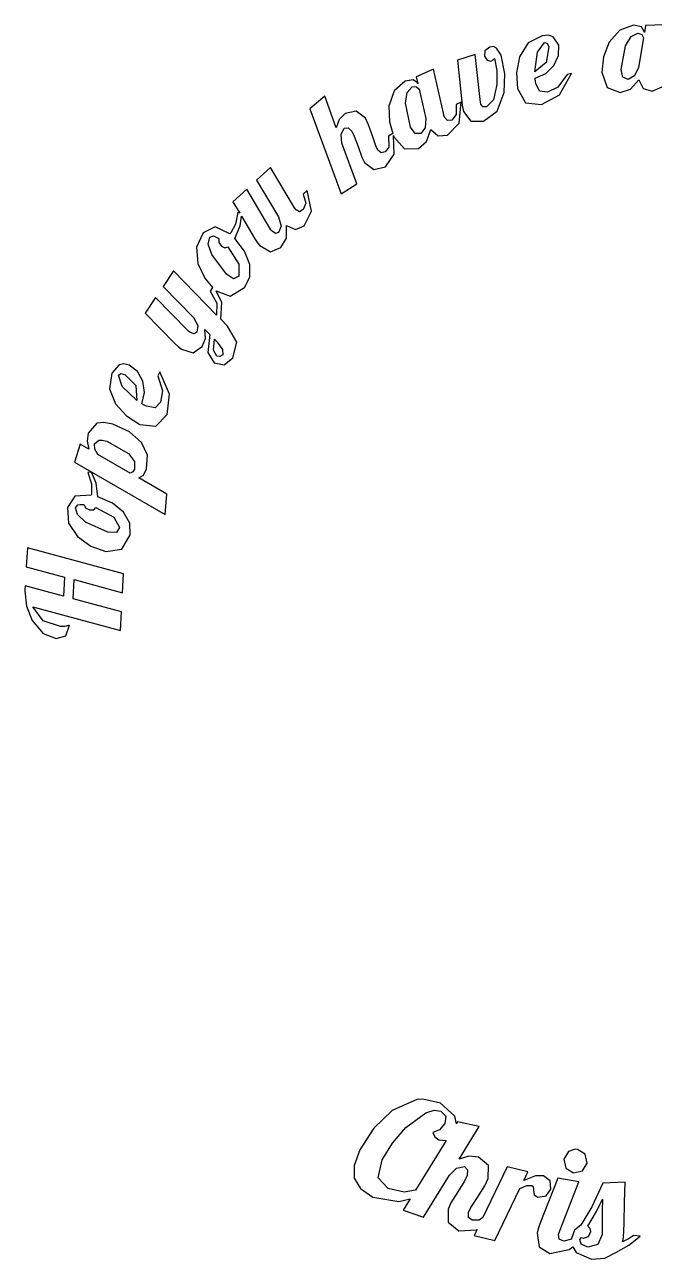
# Model space of a CAD drawing. Header units: millimetres. Extents: x 1.4 to 49.4, y 1.5 to 49.3.
# Drawn here: x 1.39 to 25.25, y 1.63 to 48.44 of the extents above; entities that cross this region are included whole.
import ezdxf

# ---------------------------------------------------------------- set-up
doc = ezdxf.new("R2010")
doc.units = ezdxf.units.MM
doc.layers.add('Export_Solstice', color=7, linetype='CONTINUOUS')

msp = doc.modelspace()

# ---------------------------------------------------------------- linework, layer by layer
at = {"layer": 'Export_Solstice', "color": 7}
for p, q in [((23.94164, 48.241512), (23.535463, 47.779524)), ((24.463055, 48.420829), (23.94164, 48.241512)), ((24.762262, 48.363985), (24.463055, 48.420829)), ((24.873366, 48.185701), (24.762262, 48.363985)), ((24.918376, 48.415145), (24.874966, 48.151078)), ((25.628927, 48.444084), (24.918376, 48.415145)), ((20.468518, 47.750585), (20.137272, 47.224519)), ((20.996651, 48.020336), (20.468518, 47.750585)), ((20.820443, 47.40642), (21.090194, 47.772806)), ((21.23488, 48.041007), (20.996651, 48.020336)), ((21.090186, 47.772806), (21.192505, 47.743867)), ((21.090194, 47.772806), (21.090186, 47.772806)), ((21.417814, 47.989331), (21.23488, 48.041007)), ((21.23488, 48.041007), (21.23488, 48.041007)), ((21.62762, 47.670488), (21.417814, 47.989331)), ((23.535463, 47.779524), (23.326174, 47.222452)), ((24.163904, 47.647233), (24.376975, 47.997059)), ((24.376975, 47.997059), (24.628992, 48.121106)), ((24.628988, 48.121106), (24.779366, 48.067879)), ((24.628992, 48.121106), (24.628988, 48.121106)), ((24.838796, 47.941789), (24.64811, 46.816793)), ((24.779366, 48.067879), (24.838796, 47.941789)), ((24.874966, 48.151078), (24.873366, 48.185701)), ((18.468624, 47.314433), (17.79218, 47.095325)), ((18.646908, 45.607044), (18.468624, 47.314433)), ((18.827791, 47.456547), (18.811771, 47.248808)), ((19.021061, 47.59659), (18.827791, 47.456547)), ((19.158004, 47.611059), (19.021061, 47.59659)), ((19.276842, 47.5599), (19.157986, 47.61106)), ((19.157986, 47.61106), (19.158004, 47.611059)), ((19.449441, 47.283431), (19.276842, 47.5599)), ((19.582249, 46.584249), (19.449441, 47.283431)), ((20.724323, 46.653495), (20.820443, 47.40642)), ((21.253485, 47.600724), (21.156855, 47.014196)), ((21.192505, 47.743867), (21.253485, 47.600724)), ((21.626011, 47.2775), (21.62762, 47.670488)), ((23.993372, 46.740828), (24.163904, 47.647233)), ((17.79218, 47.095325), (17.970463, 45.388452)), ((18.811771, 47.248808), (18.913573, 47.094812)), ((18.913573, 47.094812), (19.058267, 47.063806)), ((19.058267, 47.063806), (19.058784, 47.063806)), ((19.058784, 47.063806), (19.143014, 47.106697)), ((19.143014, 47.106697), (19.193654, 47.159407)), ((19.193654, 47.159407), (19.278404, 46.704138)), ((20.137272, 47.224519), (20.023584, 46.624556)), ((21.156855, 47.014196), (20.724323, 46.653495)), ((21.138145, 46.595981), (21.449336, 46.899991)), ((21.449336, 46.899991), (21.626011, 47.2775)), ((23.326174, 47.222452), (23.266224, 46.641609)), ((24.64811, 46.816793), (24.497731, 46.499499)), ((16.107025, 46.358423), (15.808852, 46.297445)), ((16.277557, 46.235949), (16.107025, 46.358423)), ((16.877523, 46.762532), (16.231567, 46.464876)), ((16.231567, 46.464876), (16.292027, 46.204426)), ((17.25781, 45.088734), (16.877523, 46.762532)), ((19.278404, 46.704138), (19.281504, 46.180655)), ((19.566229, 45.878349), (19.582249, 46.584249)), ((20.023584, 46.624556), (20.061824, 46.021492)), ((20.735167, 46.413716), (21.138145, 46.595981)), ((20.752737, 46.286075), (20.735167, 46.413716)), ((21.952147, 46.55841), (21.59558, 46.077819)), ((21.652941, 45.786881), (22.115962, 46.59355)), ((22.115962, 46.59355), (21.952147, 46.55841)), ((23.266224, 46.641609), (23.463111, 46.061283)), ((24.060032, 46.451957), (23.993372, 46.740828)), ((24.256403, 46.366174), (24.060032, 46.451957)), ((24.497731, 46.499499), (24.256403, 46.366174)), ((24.345228, 46.003922), (24.671823, 46.358422)), ((24.671823, 46.358422), (24.828403, 46.028727)), ((15.394924, 45.932609), (15.195453, 45.350732)), ((15.808852, 46.297445), (15.394924, 45.932609)), ((15.890479, 45.872468), (16.076017, 46.082986)), ((16.076017, 46.082986), (16.158697, 46.10469)), ((16.158697, 46.10469), (16.158704, 46.104691)), ((16.158704, 46.104691), (16.235184, 46.091255)), ((16.235184, 46.091255), (16.338537, 45.997721)), ((16.292027, 46.204426), (16.277557, 46.235949)), ((16.338537, 45.997721), (16.590718, 44.884611)), ((19.281504, 46.180655), (19.15283, 45.599295)), ((19.297511, 45.168831), (19.566229, 45.878349)), ((20.061824, 46.021492), (20.373432, 45.487157)), ((20.767207, 46.218379), (20.752737, 46.286075)), ((20.906733, 45.919689), (20.767207, 46.218379)), ((21.201806, 45.887133), (20.906733, 45.919689)), ((21.59558, 46.077819), (21.201806, 45.887133)), ((23.463111, 46.061283), (23.955071, 45.874214)), ((23.955071, 45.874214), (24.345228, 46.003922)), ((24.828403, 46.028727), (25.174118, 45.92434)), ((25.174118, 45.92434), (25.746693, 46.174971)), ((12.759418, 45.72952), (12.193561, 45.256164)), ((13.197634, 44.534245), (12.759418, 45.72952)), ((15.826937, 45.468036), (15.890479, 45.872468)), ((16.014522, 44.564732), (15.826937, 45.468036)), ((17.747742, 45.417912), (17.739942, 45.033957)), ((17.936361, 45.504728), (17.747742, 45.417912)), ((17.851091, 44.709945), (17.936361, 45.504728)), ((18.660348, 45.50214), (18.646908, 45.607044)), ((18.678438, 45.43031), (18.660348, 45.50214)), ((18.753888, 45.324891), (18.678438, 45.43031)), ((19.15283, 45.599295), (18.888247, 45.326961)), ((20.373432, 45.487157), (20.979597, 45.415327)), ((20.979597, 45.415327), (21.652941, 45.786881)), ((12.193561, 45.256164), (13.379018, 42.033105)), ((13.538698, 45.076847), (13.312356, 44.852055)), ((13.957794, 45.171415), (13.538698, 45.076847)), ((14.300409, 44.897013), (13.957794, 45.171415)), ((15.195453, 45.350732), (15.214053, 44.755937)), ((17.27951, 45.006568), (17.25781, 45.088734)), ((17.30586, 44.937322), (17.27951, 45.006568)), ((17.739942, 45.033957), (17.578712, 44.828801)), ((17.970463, 45.388452), (17.994233, 45.266496)), ((17.994233, 45.266496), (18.019553, 45.155392)), ((18.019553, 45.155392), (18.303773, 44.790039)), ((18.888247, 45.326961), (18.753888, 45.324891)), ((18.777129, 44.787459), (19.297511, 45.168831)), ((13.312356, 44.852055), (13.197634, 44.534245)), ((13.378505, 44.274829), (13.498911, 44.519775)), ((13.498911, 44.519775), (13.645672, 44.536828)), ((13.645672, 44.536828), (13.787782, 44.404536)), ((14.420298, 44.65155), (14.300409, 44.897013)), ((14.585146, 44.19473), (14.420298, 44.65155)), ((15.214053, 44.755937), (15.336527, 44.312553)), ((16.186088, 44.322887), (16.014522, 44.564732)), ((16.572628, 44.533727), (16.400029, 44.318237)), ((16.590718, 44.884611), (16.572628, 44.533727)), ((17.419032, 44.809681), (17.30586, 44.937322)), ((17.417009, 44.259843), (17.851091, 44.709945)), ((17.578712, 44.828801), (17.419032, 44.809681)), ((18.303773, 44.790039), (18.777129, 44.787459)), ((13.413125, 43.952368), (13.378505, 44.274829)), ((13.787782, 44.404536), (13.881312, 44.218501)), ((13.881312, 44.218501), (14.022389, 43.828344)), ((14.704002, 43.849532), (14.585146, 44.19473)), ((15.336527, 44.312553), (15.17633, 44.211267)), ((15.17633, 44.211267), (15.19183, 43.806641)), ((15.391814, 43.535856), (15.364424, 44.237105)), ((15.364424, 44.237105), (15.379924, 44.195764)), ((15.379924, 44.195764), (15.783, 43.73481)), ((16.400029, 44.318237), (16.186088, 44.322887)), ((16.309066, 43.748763), (16.620675, 44.017481)), ((16.620675, 44.017481), (16.78759, 44.469649)), ((16.78759, 44.469649), (17.057858, 44.224703)), ((17.057858, 44.224703), (17.417009, 44.259843)), ((13.981049, 42.41241), (13.413125, 43.952368)), ((14.022389, 43.828344), (14.169667, 43.419067)), ((14.779452, 43.692436), (14.704002, 43.849532)), ((14.905542, 43.585465), (14.779452, 43.692436)), ((15.056954, 43.622672), (14.905542, 43.585465)), ((15.19183, 43.806641), (15.056954, 43.622672)), ((15.062119, 43.059399), (15.391814, 43.535856)), ((15.783, 43.73481), (16.309066, 43.748763)), ((14.169667, 43.419067), (14.271469, 43.22063)), ((14.271469, 43.22063), (14.619252, 42.955529)), ((10.703223, 43.032527), (10.180257, 42.549869)), ((11.580743, 41.557683), (10.703223, 43.032527)), ((14.619252, 42.955529), (15.062119, 43.059399)), ((9.806637, 42.205188), (9.284188, 41.72253)), ((10.684097, 40.729825), (9.806637, 42.205188)), ((10.180257, 42.549869), (11.009147, 41.157189)), ((12.097504, 42.162297), (11.945575, 42.021737)), ((12.262352, 41.379915), (12.097504, 42.162297)), ((13.379018, 42.033105), (13.981049, 42.41241)), ((9.284188, 41.72253), (9.537919, 41.2962)), ((11.945575, 42.021737), (12.039625, 41.671887)), ((12.039625, 41.671887), (11.946095, 41.431075)), ((9.47384, 41.322038), (9.379272, 40.883305)), ((9.537919, 41.2962), (9.47384, 41.322038)), ((11.626733, 41.485853), (11.580743, 41.557683)), ((11.673243, 41.427975), (11.626733, 41.485853)), ((11.803468, 41.353044), (11.673243, 41.427975)), ((11.946095, 41.431075), (11.803468, 41.353044)), ((11.98795, 40.817676), (12.262352, 41.379915)), ((8.60981, 40.779916), (8.151956, 40.547372)), ((9.163264, 40.515849), (8.60981, 40.779916)), ((9.379272, 40.883305), (9.206156, 40.550509)), ((9.3493, 40.338118), (9.559106, 40.820776)), ((9.559106, 40.820776), (9.604064, 41.184579)), ((9.604064, 41.184579), (10.112561, 40.32985)), ((10.723887, 40.665745), (10.684097, 40.729825)), ((11.009147, 41.157189), (11.106817, 40.804239)), ((11.106817, 40.804239), (11.013277, 40.570145)), ((11.311972, 40.348454), (11.310472, 40.830595)), ((11.310472, 40.830595), (11.657221, 40.673499)), ((11.657221, 40.673499), (11.98795, 40.817676)), ((8.151956, 40.547372), (7.896675, 40.012004)), ((8.347993, 40.128434), (8.406722, 40.382043)), ((8.406722, 40.382043), (8.542114, 40.441471)), ((8.542114, 40.441471), (8.746236, 40.339152)), ((8.542114, 40.441471), (8.542114, 40.441471)), ((8.746236, 40.339152), (8.751916, 40.185156)), ((9.183418, 40.524149), (9.163264, 40.515849)), ((9.206156, 40.550509), (9.183418, 40.524149)), ((9.726152, 39.851384), (9.3493, 40.338118)), ((10.112561, 40.32985), (10.211261, 40.178955)), ((10.767297, 40.618205), (10.723887, 40.665745)), ((10.896489, 40.529325), (10.767297, 40.618205)), ((11.013277, 40.570145), (10.896489, 40.529325)), ((11.09183, 39.990336), (11.311972, 40.348454)), ((7.896675, 40.012004), (7.946284, 39.391887)), ((8.479586, 39.728853), (8.347993, 40.128434)), ((8.751916, 40.185156), (8.850101, 40.049247)), ((8.850101, 40.049247), (8.978259, 39.978967)), ((8.978259, 39.978967), (9.094531, 40.016177)), ((9.094531, 40.016177), (9.503291, 39.369188)), ((9.918774, 39.346448), (9.726152, 39.851384)), ((10.211261, 40.178955), (10.301181, 40.067334)), ((10.301181, 40.067334), (10.701157, 39.837891)), ((10.701157, 39.837891), (11.09183, 39.990336)), ((7.946284, 39.391887), (8.211384, 38.835332)), ((9.036658, 38.981612), (8.479586, 39.728853)), ((9.503291, 39.369188), (9.504841, 38.913919)), ((9.917938, 38.871596), (9.918774, 39.346448)), ((7.030059, 39.112318), (6.635251, 38.520622)), ((8.664585, 37.43335), (7.030059, 39.112318)), ((9.309504, 38.814179), (9.036658, 38.981612)), ((9.504841, 38.913919), (9.309504, 38.814179)), ((9.714652, 38.475183), (9.917938, 38.871596)), ((6.635251, 38.520622), (7.786602, 37.336715)), ((8.211384, 38.835332), (8.511624, 38.476181)), ((8.511624, 38.476181), (8.422741, 38.342855)), ((9.183419, 38.155823), (9.714652, 38.475183)), ((6.352582, 38.097898), (5.957774, 37.506203)), ((7.551992, 36.869549), (6.352582, 38.097898)), ((8.422741, 38.342855), (8.672855, 37.890687)), ((8.857857, 37.909843), (8.650635, 38.348576)), ((8.650635, 38.348576), (9.183419, 38.155823)), ((5.957774, 37.506203), (7.090004, 36.346584)), ((8.672855, 37.890687), (8.664585, 37.43335)), ((8.82065, 37.275773), (8.857857, 37.909843)), ((7.786602, 37.336715), (7.946283, 37.033891)), ((7.946283, 37.033891), (7.909593, 36.791529)), ((9.075415, 37.016874), (8.82065, 37.275773)), ((9.424231, 36.409676), (9.075415, 37.016874)), ((7.599534, 36.825629), (7.551992, 36.869549)), ((7.64656, 36.788939), (7.599534, 36.825629)), ((7.801072, 36.726929), (7.64656, 36.788939)), ((7.909593, 36.791529), (7.801072, 36.726929)), ((8.121466, 36.245815), (8.241872, 36.551223)), ((8.241872, 36.551223), (8.220168, 36.892804)), ((8.220168, 36.892804), (8.409304, 36.6954)), ((8.409304, 36.6954), (8.326622, 36.019989)), ((8.5447, 36.106338), (8.587075, 36.517166)), ((8.587075, 36.517166), (8.587073, 36.517163)), ((8.587073, 36.517163), (8.689909, 36.412777)), ((7.090004, 36.346584), (7.221262, 36.223594)), ((7.221262, 36.223594), (7.334951, 36.135744)), ((7.334951, 36.135744), (7.777301, 36.006553)), ((7.777301, 36.006553), (8.121466, 36.245815)), ((8.66769, 35.881546), (8.5447, 36.106338)), ((8.689909, 36.412777), (8.888346, 36.132174)), ((8.888346, 36.132174), (8.896616, 35.930636)), ((9.280054, 35.811263), (9.424231, 36.409676)), ((5.146456, 35.583887), (4.970756, 35.549267)), ((5.146457, 35.58389), (5.146456, 35.583887)), ((5.351612, 35.52911), (5.146457, 35.58389)), ((8.326622, 36.019989), (8.574152, 35.616913)), ((8.574152, 35.616913), (8.948289, 35.545603)), ((8.789646, 35.859326), (8.66769, 35.881546)), ((8.896616, 35.930636), (8.789646, 35.859326)), ((8.948289, 35.545603), (9.280054, 35.811263)), ((4.696354, 35.228873), (4.600236, 34.643379)), ((4.970756, 35.549267), (4.696354, 35.228873)), ((4.951119, 35.157042), (5.034835, 35.222672)), ((5.085995, 34.72296), (4.951119, 35.157042)), ((5.034835, 35.222672), (5.034835, 35.222668)), ((5.034835, 35.222668), (5.186764, 35.186498)), ((5.186764, 35.186498), (5.601725, 34.761201)), ((5.667359, 35.29476), (5.351612, 35.52911)), ((5.866827, 34.92863), (5.667359, 35.29476)), ((6.509164, 35.284165), (6.439918, 35.131203)), ((6.439918, 35.131203), (6.615618, 34.558628)), ((6.883818, 34.432538), (6.509164, 35.284165)), ((4.600236, 34.643379), (4.827096, 34.064603)), ((5.635315, 34.198961), (5.085995, 34.72296)), ((5.601725, 34.761201), (5.635315, 34.198961)), ((5.927294, 34.497986), (5.866827, 34.92863)), ((5.835304, 34.065633), (5.927294, 34.497986)), ((6.615618, 34.558628), (6.535519, 34.129197)), ((6.784082, 33.67031), (6.883818, 34.432538)), ((4.827096, 34.064603), (5.243091, 33.617085)), ((5.947958, 34.003623), (5.835304, 34.065633)), ((6.011003, 33.975203), (5.947958, 34.003623)), ((6.334498, 33.911123), (6.011003, 33.975203)), ((6.535519, 34.129197), (6.334498, 33.911123)), ((4.126363, 33.329244), (3.799768, 32.962341)), ((4.394564, 33.362834), (4.126363, 33.329244)), ((4.727877, 33.294621), (4.394564, 33.362834)), ((4.394564, 33.362834), (4.394564, 33.362834)), ((5.359176, 33.004143), (4.727877, 33.294621)), ((5.243091, 33.617085), (5.75107, 33.29049)), ((5.75107, 33.29049), (6.36602, 33.22486)), ((6.36602, 33.22486), (6.784082, 33.67031)), ((3.799768, 32.962341), (3.755326, 32.649699)), ((5.815666, 32.599056), (5.359176, 33.004143)), ((3.495394, 32.537044), (3.275769, 31.8606)), ((3.823539, 32.347392), (3.495394, 32.537044)), ((3.755326, 32.649699), (3.823539, 32.347392)), ((4.039032, 32.547385), (4.195612, 32.693629)), ((4.048332, 32.352048), (4.039032, 32.547385)), ((4.163571, 32.148443), (4.048332, 32.352048)), ((4.195612, 32.693629), (4.331521, 32.696729)), ((4.331521, 32.696729), (4.331519, 32.696724)), ((4.331519, 32.696724), (4.505152, 32.655904)), ((4.505152, 32.655904), (5.328874, 32.185649)), ((6.049835, 32.120457), (5.815666, 32.599056)), ((3.275769, 31.8606), (6.717936, 29.875708)), ((5.389336, 31.444609), (4.163571, 32.148443)), ((5.328874, 32.185649), (5.546702, 31.88518)), ((5.546702, 31.88518), (5.555217, 31.587752)), ((6.011003, 31.600667), (6.049835, 32.120457)), ((3.924825, 31.480257), (3.785299, 31.462687)), ((3.785299, 31.462687), (3.916557, 31.033773)), ((4.104659, 31.06685), (3.924825, 31.480261)), ((3.924825, 31.480261), (3.924825, 31.480257)), ((5.490105, 31.484399), (5.389336, 31.444609)), ((5.555217, 31.587752), (5.490105, 31.484399)), ((5.886462, 31.360889), (6.011003, 31.600667)), ((3.916557, 31.033773), (3.927926, 30.658602)), ((4.156335, 30.542851), (4.104659, 31.06685)), ((5.712313, 31.256502), (5.886462, 31.360889)), ((6.779431, 30.640002), (5.712313, 31.256502)), ((3.295404, 30.567652), (3.009117, 30.141322)), ((3.90777, 30.607442), (3.295404, 30.567652)), ((3.921206, 30.625012), (3.90777, 30.607442)), ((3.927926, 30.658602), (3.921206, 30.625012)), ((4.722963, 30.301967), (4.156335, 30.542851)), ((6.717936, 29.875708), (6.779431, 30.640002)), ((3.009117, 30.141322), (3.047874, 29.549627)), ((3.312459, 30.121171), (3.401343, 30.23951)), ((3.384984, 29.871529), (3.312459, 30.121171)), ((3.401343, 30.23951), (3.494361, 30.2576)), ((3.494361, 30.2576), (3.494361, 30.257593)), ((3.494361, 30.257593), (3.63027, 30.249293)), ((3.63027, 30.249293), (3.709852, 30.118034)), ((3.709852, 30.118034), (3.86178, 30.047234)), ((3.86178, 30.047234), (4.008025, 30.048734)), ((4.008025, 30.048734), (4.091224, 30.137614)), ((4.091224, 30.137614), (4.764051, 29.772778)), ((5.137671, 29.95529), (4.722963, 30.301967)), ((3.047874, 29.549627), (3.393589, 29.032862)), ((3.694865, 29.587354), (3.384984, 29.871529)), ((4.545976, 29.206405), (3.694865, 29.587354)), ((4.764051, 29.772778), (4.987293, 29.375903)), ((5.36867, 29.540508), (5.137671, 29.95529)), ((5.384684, 29.095394), (5.36867, 29.540508)), ((3.393589, 29.032862), (3.896918, 28.675778)), ((4.865337, 29.193485), (4.545976, 29.206405)), ((4.987293, 29.375903), (4.865337, 29.193485)), ((5.076691, 28.55744), (5.384684, 29.095394)), ((1.489832, 28.603947), (1.450558, 27.893913)), ((5.135604, 27.617965), (1.489832, 28.603947)), ((3.896918, 28.675778), (4.465358, 28.47269)), ((4.465358, 28.47269), (5.076691, 28.55744)), ((1.450558, 27.893913), (2.903182, 27.497555)), ((1.410767, 27.168892), (1.399398, 27.045903)), ((2.863391, 26.773051), (1.410767, 27.168892)), ((2.903182, 27.497555), (2.863391, 26.773051)), ((3.224092, 26.679004), (3.263883, 27.404024)), ((3.263883, 27.404024), (5.09633, 26.907414)), ((5.09633, 26.907414), (5.135604, 27.617965)), ((1.399398, 27.045903), (1.390098, 26.972523)), ((1.390098, 26.972523), (1.453143, 26.399948)), ((1.453143, 26.399948), (1.674835, 25.848561)), ((2.094446, 25.835645), (1.703772, 26.371529)), ((1.703772, 26.371529), (5.017782, 25.472359)), ((5.056539, 26.18291), (3.224092, 26.679004)), ((1.674835, 25.848561), (2.093414, 25.360735)), ((2.745571, 25.621734), (2.094446, 25.835645)), ((5.017782, 25.472359), (5.056539, 26.18291)), ((2.093414, 25.360735), (2.577622, 25.171083)), ((2.908868, 25.622734), (2.745571, 25.621734)), ((3.044777, 25.659944), (2.908868, 25.622734)), ((2.949175, 25.274435), (3.085084, 25.672344)), ((3.074749, 25.668244), (3.044777, 25.659944)), ((3.085084, 25.672344), (3.074749, 25.668244)), ((2.577622, 25.171083), (2.949175, 25.274435)), ((16.252755, 7.689975), (15.321545, 7.280698)), ((16.484782, 7.708065), (16.252755, 7.689975)), ((16.484831, 7.70795), (16.484782, 7.708065)), ((17.15249, 7.549303), (16.484831, 7.70795)), ((17.687858, 7.065095), (17.15249, 7.549303)), ((15.321545, 7.280698), (14.625981, 6.609938)), ((15.840377, 6.634749), (16.586584, 7.192338)), ((16.586584, 7.192338), (16.906462, 7.289488)), ((16.906462, 7.289488), (16.906462, 7.289486)), ((16.906462, 7.289486), (17.161743, 7.248666)), ((17.161743, 7.248666), (17.349845, 7.055397)), ((17.349845, 7.055397), (17.318325, 6.787713)), ((17.750388, 6.767956), (17.687858, 7.065095)), ((14.625981, 6.609938), (14.088546, 5.786215)), ((15.333948, 6.040987), (15.840377, 6.634749)), ((17.318325, 6.787713), (17.108002, 6.539149)), ((17.794828, 6.840306), (17.750388, 6.767956)), ((18.619584, 6.666156), (17.794828, 6.840306)), ((17.85529, 5.428505), (18.619584, 6.666156)), ((17.360697, 6.136075), (16.199528, 4.251435)), ((17.108002, 6.539149), (16.856337, 6.43683)), ((16.856337, 6.43683), (16.932817, 6.273015)), ((16.932817, 6.273015), (17.080094, 6.162945)), ((17.080094, 6.162945), (17.360697, 6.136075)), ((14.088546, 5.786215), (13.874927, 5.189887)), ((14.943791, 5.402783), (15.333948, 6.040987)), ((22.004858, 5.716454), (21.825024, 5.425516)), ((22.249288, 5.804304), (22.004858, 5.716454)), ((22.249291, 5.804302), (22.249288, 5.804304)), ((22.338691, 5.798102), (22.249291, 5.804302)), ((22.628596, 5.6131), (22.338691, 5.798102)), ((13.874927, 5.189887), (13.877706, 4.707211)), ((14.791862, 4.722721), (14.943791, 5.402783)), ((18.222193, 5.549428), (17.85529, 5.428505)), ((18.583411, 5.504988), (18.222193, 5.549428)), ((18.964783, 5.195446), (18.583411, 5.504988)), ((18.959583, 4.693668), (18.964783, 5.195446)), ((21.825024, 5.425516), (21.901504, 5.09272)), ((22.525238, 4.989366), (22.710756, 5.278754)), ((22.710756, 5.278754), (22.628596, 5.6131)), ((13.877706, 4.707211), (14.113737, 4.317371)), ((15.162899, 4.313444), (14.791862, 4.722721)), ((16.501835, 3.226165), (17.484204, 4.824)), ((17.484204, 4.824), (17.749821, 5.082899)), ((17.749821, 5.082899), (18.054712, 5.148009)), ((18.154964, 4.806428), (18.054195, 4.590937)), ((18.054712, 5.148009), (18.174084, 5.027603)), ((18.174084, 5.027603), (18.154964, 4.806428)), ((19.673273, 5.137062), (18.749298, 3.216249)), ((18.823674, 4.412548), (18.959583, 4.693668)), ((20.462889, 4.944309), (19.673273, 5.137062)), ((20.308376, 4.621848), (20.462889, 4.944309)), ((20.752277, 4.798065), (20.308376, 4.621848)), ((21.055101, 4.799665), (20.752277, 4.798065)), ((21.59093, 4.7036), (20.916036, 2.978641)), ((21.29953, 4.61208), (21.055101, 4.799665)), ((22.392922, 4.570787), (21.59093, 4.7036)), ((21.901504, 5.09272), (22.192442, 4.912886)), ((22.192442, 4.912886), (22.525238, 4.989366)), ((14.113737, 4.317371), (14.584123, 3.994593)), ((15.774231, 4.175985), (15.162899, 4.313444)), ((16.199528, 4.251435), (15.774231, 4.175985)), ((18.054195, 4.590937), (17.803048, 4.188895)), ((18.530152, 3.941775), (18.823674, 4.412548)), ((19.212317, 2.344566), (20.159546, 4.321189)), ((20.159546, 4.321189), (20.42568, 4.436428)), ((20.42568, 4.436428), (20.610681, 4.431728)), ((20.610681, 4.431728), (20.664421, 4.389868)), ((20.664421, 4.389868), (20.675791, 4.270496)), ((20.675791, 4.270496), (20.703181, 4.072575)), ((21.1538, 4.037955), (21.3326, 4.296337)), ((21.3326, 4.296337), (21.29953, 4.61208)), ((21.678237, 2.744025), (22.392922, 4.570787)), ((23.304487, 4.523773), (22.883324, 3.620469)), ((24.146813, 4.561493), (23.304487, 4.523773)), ((24.116843, 3.787897), (24.146813, 4.561493)), ((14.584123, 3.994593), (15.569592, 3.823544)), ((15.569592, 3.823544), (15.99954, 3.926897)), ((15.99954, 3.926897), (15.73599, 3.499016)), ((17.539498, 3.767732), (17.433044, 3.535705)), ((17.803048, 4.188895), (17.539498, 3.767732)), ((18.303293, 3.591409), (18.530152, 3.941775)), ((20.703181, 4.072575), (20.840124, 3.992475)), ((20.840124, 3.992475), (21.1538, 4.037955)), ((23.06053, 3.446306), (23.283772, 3.913461)), ((23.28385, 3.913467), (23.27865, 3.477318)), ((23.283772, 3.913461), (23.28385, 3.913467)), ((24.104963, 3.023602), (24.116843, 3.787897)), ((15.73599, 3.499016), (16.501835, 3.226165)), ((17.433044, 3.535705), (17.440844, 3.035994)), ((18.208763, 3.223473), (18.215963, 3.412609)), ((18.215963, 3.412609), (18.303293, 3.591409)), ((22.883324, 3.620469), (22.463711, 2.921804)), ((22.732901, 2.891818), (23.06053, 3.446306)), ((23.27865, 3.477318), (23.28175, 3.007063)), ((17.440844, 3.035994), (17.846504, 2.711466)), ((18.349323, 3.113919), (18.208763, 3.223473)), ((18.609772, 3.122719), (18.349323, 3.113919)), ((18.749298, 3.216249), (18.609772, 3.122719)), ((20.916036, 2.978641), (20.849376, 2.783821)), ((22.463711, 2.921804), (22.231684, 2.732668)), ((22.821781, 2.804488), (22.732901, 2.891818)), ((23.28175, 3.007063), (23.27965, 2.72956)), ((24.097763, 2.689773), (24.104963, 3.023602)), ((17.846504, 2.711466), (18.507962, 2.751776)), ((18.532772, 2.766246), (18.422701, 2.537319)), ((18.422701, 2.537319), (19.212317, 2.344566)), ((18.507962, 2.751776), (18.532772, 2.766246)), ((20.849376, 2.783821), (20.811656, 2.62414)), ((20.811656, 2.62414), (20.885556, 2.102725)), ((21.626557, 2.569365), (21.645677, 2.652045)), ((21.649807, 2.39935), (21.626557, 2.569365)), ((21.645677, 2.652045), (21.678237, 2.744025)), ((21.82034, 2.32545), (21.649807, 2.39935)), ((22.119029, 2.39935), (21.82034, 2.32545)), ((22.231684, 2.732668), (22.119029, 2.42571)), ((22.119029, 2.42571), (22.119029, 2.39935)), ((22.42749, 2.377644), (22.4864, 2.453604)), ((22.47865, 2.206078), (22.42749, 2.377644)), ((22.4864, 2.453604), (22.5727, 2.430354)), ((22.5727, 2.430354), (22.754601, 2.498564)), ((22.754601, 2.498564), (22.844521, 2.683565)), ((22.844521, 2.683565), (22.821781, 2.804488)), ((23.27085, 2.57143), (23.107036, 2.195226)), ((23.27965, 2.72956), (23.27085, 2.57143)), ((24.27708, 2.413305), (24.045053, 2.292382)), ((24.045053, 2.292382), (24.070373, 2.386432)), ((24.070373, 2.386432), (24.086913, 2.503737)), ((24.086913, 2.503737), (24.097763, 2.689773)), ((24.475001, 2.537328), (24.27708, 2.413305)), ((24.289482, 2.17404), (24.711162, 2.516138)), ((24.711162, 2.516138), (24.475001, 2.537328)), ((20.885556, 2.102725), (21.2969, 1.857262)), ((21.2969, 1.857262), (22.030706, 2.00454)), ((22.030706, 2.00454), (22.164031, 2.10221)), ((22.164031, 2.10221), (22.291672, 1.888787)), ((22.291672, 1.888787), (22.875099, 1.632472)), ((22.734965, 2.09239), (22.47865, 2.206078)), ((23.107036, 2.195226), (22.734965, 2.09239)), ((23.377393, 1.672262), (23.788221, 1.890336)), ((23.788221, 1.890336), (24.289482, 2.17404)), ((22.875099, 1.632472), (23.377393, 1.672262))]:
    msp.add_line(p, q, dxfattribs=at)

doc.saveas('drawing.dxf')
